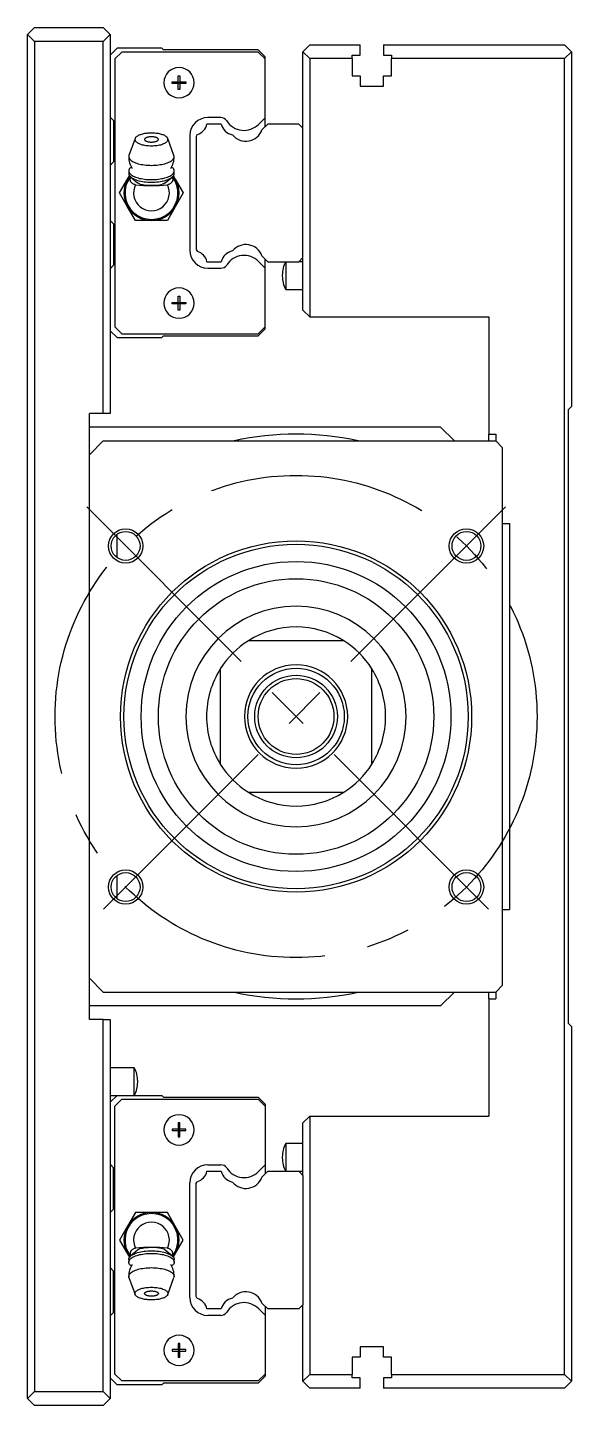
# Model space of a CAD drawing. Extents: x -13 to 794, y -395 to 120.
# Drawn here: x 715.4 to 794.4, y -100 to 100 of the extents above; entities that cross this region are included whole.
import ezdxf

# ---------------------------------------------------------------- set-up
doc = ezdxf.new("R2010")
doc.units = 0
doc.linetypes.add('CENTER', pattern=[50.8, 31.75, -6.35, 6.35, -6.35])
doc.layers.get('0').update_dxf_attribs({"linetype": 'CONTINUOUS'})
doc.layers.add('CENTER', color=1, linetype='CENTER')

msp = doc.modelspace()

# ---------------------------------------------------------------- linework, layer by layer
at = {"color": 7, "linetype": 'CONTINUOUS'}
for p, q in [((716.42, 100), (715.42, 99)), ((715.42, 99), (716.42, 98)), ((715.42, -99), (715.42, 99)), ((716.42, 100), (726.42, 100)), ((727.42, 99), (726.42, 100)), ((726.42, 98), (727.42, 99)), ((727.42, 99), (727.42, 44)), ((726.42, 98), (716.42, 98)), ((716.42, 98), (716.42, -98)), ((726.42, 44), (726.42, 98)), ((728.42, 97), (727.42, 96)), ((729.12, 96.45), (728.12, 95.45)), ((734.92, 97), (728.42, 97)), ((748.92, 96.45), (729.12, 96.45)), ((735.17, 96.75), (734.92, 97)), ((748.92, 96.75), (735.17, 96.75)), ((749.92, 95.75), (748.92, 96.75)), ((749.92, 95.45), (748.92, 96.45)), ((755.42, 96.5), (756.42, 97.5)), ((755.42, 85.4), (755.42, 96.5)), ((756.42, 95.5), (755.42, 96.5)), ((756.42, 97.5), (763.72, 97.5)), ((762.57, 96), (763.72, 96)), ((762.57, 95.5), (762.57, 96)), ((763.72, 96), (763.72, 97.5)), ((767.12, 97.5), (793.42, 97.5)), ((767.12, 97.5), (767.12, 96)), ((767.12, 96), (768.27, 96)), ((768.27, 96), (768.27, 95.5)), ((793.42, 97.5), (794.42, 96.5)), ((794.42, 96.5), (793.42, 95.5)), ((794.42, 96.5), (794.42, 45)), ((728.12, 95.45), (728.12, 56.55)), ((749.92, 95.45), (749.92, 95.75)), ((749.92, 86.92), (749.92, 95.45)), ((762.57, 95.5), (756.42, 95.5)), ((756.42, 95.5), (756.42, 58)), ((762.57, 95.5), (762.57, 93)), ((768.27, 93), (768.27, 95.5)), ((793.42, 95.5), (768.27, 95.5)), ((793.42, -95.5), (793.42, 95.5)), ((736.42, 91.9), (736.42, 92.1)), ((736.42, 92.1), (737.32, 92.1)), ((737.32, 92.1), (737.32, 93)), ((737.32, 93), (737.52, 93)), ((737.32, 92.1), (737.42, 92)), ((737.52, 92.1), (737.42, 92)), ((737.52, 93), (737.52, 92.1)), ((737.52, 92.1), (738.42, 92.1)), ((738.42, 92.1), (738.42, 91.9)), ((762.57, 93), (763.72, 93)), ((763.72, 93), (763.72, 91.5)), ((767.12, 93), (768.27, 93)), ((767.12, 91.5), (767.12, 93)), ((737.32, 91.9), (736.42, 91.9)), ((737.32, 91.9), (737.42, 92)), ((737.32, 91), (737.32, 91.9)), ((737.52, 91), (737.32, 91)), ((737.52, 91.9), (737.42, 92)), ((738.42, 91.9), (737.52, 91.9)), ((737.52, 91.9), (737.52, 91)), ((763.72, 91.5), (767.12, 91.5)), ((727.42, 87), (727.92, 86.5)), ((727.92, 86.5), (727.92, 80.5)), ((743.5, 86.93), (741.59, 86.93)), ((749.92, 86.92), (748.96, 85.95)), ((749.92, 85.6), (749.92, 86.92)), ((731.11, 84.02), (731.07, 83.95)), ((731.17, 84.08), (731.11, 84.02)), ((731.23, 84.14), (731.17, 84.08)), ((731.31, 84.2), (731.23, 84.14)), ((731.4, 84.25), (731.31, 84.2)), ((731.49, 84.31), (731.4, 84.25)), ((731.6, 84.36), (731.49, 84.31)), ((731.72, 84.41), (731.6, 84.36)), ((731.84, 84.45), (731.72, 84.41)), ((731.98, 84.49), (731.84, 84.45)), ((732.12, 84.53), (731.98, 84.49)), ((732.27, 84.57), (732.12, 84.53)), ((732.42, 84.6), (732.27, 84.57)), ((732.58, 84.62), (732.42, 84.6)), ((732.74, 84.64), (732.58, 84.62)), ((732.65, 84.01), (732.6, 83.98)), ((732.71, 84.03), (732.65, 84.01)), ((732.78, 84.05), (732.71, 84.03)), ((732.91, 84.66), (732.74, 84.64)), ((732.85, 84.07), (732.78, 84.05)), ((732.92, 84.09), (732.85, 84.07)), ((733.08, 84.67), (732.91, 84.66)), ((733, 84.11), (732.92, 84.09)), ((733.08, 84.12), (733, 84.11)), ((733.25, 84.68), (733.08, 84.67)), ((733.16, 84.13), (733.08, 84.12)), ((733.25, 84.14), (733.16, 84.13)), ((733.42, 84.68), (733.25, 84.68)), ((733.33, 84.14), (733.25, 84.14)), ((733.42, 84.14), (733.33, 84.14)), ((733.59, 84.68), (733.42, 84.68)), ((733.51, 84.14), (733.42, 84.14)), ((733.59, 84.14), (733.51, 84.14)), ((733.76, 84.67), (733.59, 84.68)), ((733.68, 84.13), (733.59, 84.14)), ((733.76, 84.12), (733.68, 84.13)), ((733.93, 84.66), (733.76, 84.67)), ((733.84, 84.11), (733.76, 84.12)), ((733.92, 84.09), (733.84, 84.11)), ((733.99, 84.07), (733.92, 84.09)), ((734.1, 84.64), (733.93, 84.66)), ((734.06, 84.05), (733.99, 84.07)), ((734.13, 84.03), (734.06, 84.05)), ((734.26, 84.62), (734.1, 84.64)), ((734.19, 84.01), (734.13, 84.03)), ((734.24, 83.98), (734.19, 84.01)), ((734.42, 84.6), (734.26, 84.62)), ((734.57, 84.57), (734.42, 84.6)), ((734.72, 84.53), (734.57, 84.57)), ((734.86, 84.49), (734.72, 84.53)), ((735, 84.45), (734.86, 84.49)), ((735.12, 84.41), (735, 84.45)), ((735.24, 84.36), (735.12, 84.41)), ((735.35, 84.31), (735.24, 84.36)), ((735.44, 84.25), (735.35, 84.31)), ((735.53, 84.2), (735.44, 84.25)), ((735.61, 84.14), (735.53, 84.2)), ((735.67, 84.08), (735.61, 84.14)), ((735.73, 84.02), (735.67, 84.08)), ((735.77, 83.95), (735.73, 84.02)), ((738.99, 84.33), (738.99, 67.67)), ((740.08, 84.48), (739.92, 84.2)), ((739.92, 84.2), (739.92, 67.8)), ((743.56, 86), (741.48, 86)), ((750.32, 86), (749.47, 85.15)), ((754.82, 86), (750.32, 86)), ((755.42, 85.4), (754.82, 86)), ((755.42, 66.6), (755.42, 85.4)), ((731.04, 83.89), (730.15, 81.44)), ((731.04, 83.89), (731.02, 83.81)), ((731.02, 83.81), (731.02, 83.73)), ((731.02, 83.73), (731.04, 83.65)), ((731.07, 83.95), (731.04, 83.89)), ((731.04, 83.65), (731.07, 83.58)), ((731.07, 83.58), (731.12, 83.5)), ((731.12, 83.5), (731.19, 83.42)), ((731.19, 83.42), (731.27, 83.35)), ((731.27, 83.35), (731.37, 83.28)), ((731.37, 83.28), (731.48, 83.22)), ((731.48, 83.22), (731.61, 83.16)), ((731.61, 83.16), (731.75, 83.1)), ((731.75, 83.1), (731.9, 83.05)), ((731.9, 83.05), (732.07, 83)), ((732.07, 83), (732.24, 82.96)), ((732.24, 82.96), (732.43, 82.92)), ((732.44, 83.83), (732.42, 83.79)), ((732.42, 83.79), (732.42, 83.76)), ((732.42, 83.76), (732.42, 83.73)), ((732.42, 83.73), (732.44, 83.69)), ((732.43, 82.92), (732.62, 82.9)), ((732.45, 83.86), (732.44, 83.83)), ((732.44, 83.69), (732.45, 83.66)), ((732.48, 83.89), (732.45, 83.86)), ((732.45, 83.66), (732.48, 83.63)), ((732.51, 83.92), (732.48, 83.89)), ((732.48, 83.63), (732.51, 83.6)), ((732.55, 83.95), (732.51, 83.92)), ((732.51, 83.6), (732.55, 83.57)), ((732.6, 83.98), (732.55, 83.95)), ((732.55, 83.57), (732.6, 83.54)), ((732.6, 83.54), (732.65, 83.51)), ((732.62, 82.9), (732.81, 82.87)), ((732.65, 83.51), (732.71, 83.49)), ((732.71, 83.49), (732.78, 83.47)), ((732.78, 83.47), (732.85, 83.45)), ((732.81, 82.87), (733.01, 82.86)), ((732.85, 83.45), (732.92, 83.43)), ((732.92, 83.43), (733, 83.41)), ((733, 83.41), (733.08, 83.4)), ((733.01, 82.86), (733.22, 82.85)), ((733.08, 83.4), (733.16, 83.39)), ((733.16, 83.39), (733.25, 83.38)), ((733.22, 82.85), (733.42, 82.84)), ((733.25, 83.38), (733.33, 83.38)), ((733.33, 83.38), (733.42, 83.38)), ((733.42, 83.38), (733.51, 83.38)), ((733.42, 82.84), (733.62, 82.85)), ((733.51, 83.38), (733.59, 83.38)), ((733.59, 83.38), (733.68, 83.39)), ((733.62, 82.85), (733.83, 82.86)), ((733.68, 83.39), (733.76, 83.4)), ((733.76, 83.4), (733.84, 83.41)), ((733.83, 82.86), (734.03, 82.87)), ((733.84, 83.41), (733.92, 83.43)), ((733.92, 83.43), (733.99, 83.45)), ((733.99, 83.45), (734.06, 83.47)), ((734.03, 82.87), (734.22, 82.9)), ((734.06, 83.47), (734.13, 83.49)), ((734.13, 83.49), (734.19, 83.51)), ((734.19, 83.51), (734.24, 83.54)), ((734.22, 82.9), (734.41, 82.92)), ((734.29, 83.95), (734.24, 83.98)), ((734.24, 83.54), (734.29, 83.57)), ((734.33, 83.92), (734.29, 83.95)), ((734.29, 83.57), (734.33, 83.6)), ((734.36, 83.89), (734.33, 83.92)), ((734.33, 83.6), (734.36, 83.63)), ((734.39, 83.86), (734.36, 83.89)), ((734.36, 83.63), (734.39, 83.66)), ((734.4, 83.83), (734.39, 83.86)), ((734.39, 83.66), (734.4, 83.69)), ((734.42, 83.79), (734.4, 83.83)), ((734.4, 83.69), (734.42, 83.73)), ((734.41, 82.92), (734.6, 82.96)), ((734.42, 83.76), (734.42, 83.79)), ((734.42, 83.73), (734.42, 83.76)), ((734.6, 82.96), (734.77, 83)), ((734.77, 83), (734.94, 83.05)), ((734.94, 83.05), (735.09, 83.1)), ((735.09, 83.1), (735.23, 83.16)), ((735.23, 83.16), (735.36, 83.22)), ((735.36, 83.22), (735.47, 83.28)), ((735.47, 83.28), (735.57, 83.35)), ((735.57, 83.35), (735.65, 83.42)), ((735.65, 83.42), (735.72, 83.5)), ((735.72, 83.5), (735.77, 83.58)), ((735.8, 83.89), (735.77, 83.95)), ((735.77, 83.58), (735.8, 83.65)), ((736.69, 81.44), (735.8, 83.89)), ((735.82, 83.81), (735.8, 83.89)), ((735.8, 83.65), (735.82, 83.73)), ((735.82, 83.73), (735.82, 83.81)), ((727.92, 80.5), (727.42, 80)), ((730.15, 81.44), (730.12, 81.27)), ((730.12, 81.27), (730.13, 81.17)), ((730.13, 81.17), (730.16, 81.07)), ((730.16, 81.07), (730.21, 80.97)), ((730.21, 80.97), (730.28, 80.88)), ((730.28, 80.88), (730.37, 80.78)), ((730.37, 80.78), (730.48, 80.69)), ((730.48, 80.69), (730.61, 80.61)), ((730.61, 80.61), (730.75, 80.52)), ((730.75, 80.52), (730.91, 80.45)), ((730.91, 80.45), (731.09, 80.37)), ((731.09, 80.37), (731.28, 80.31)), ((731.28, 80.31), (731.48, 80.24)), ((731.48, 80.24), (731.7, 80.19)), ((731.7, 80.19), (731.92, 80.14)), ((731.92, 80.14), (732.16, 80.1)), ((732.16, 80.1), (732.4, 80.07)), ((732.4, 80.07), (732.65, 80.04)), ((732.65, 80.04), (732.9, 80.02)), ((732.9, 80.02), (733.16, 80.01)), ((733.16, 80.01), (733.42, 80)), ((733.42, 80), (733.68, 80.01)), ((733.68, 80.01), (733.94, 80.02)), ((733.94, 80.02), (734.19, 80.04)), ((734.19, 80.04), (734.44, 80.07)), ((734.44, 80.07), (734.68, 80.1)), ((734.68, 80.1), (734.92, 80.14)), ((734.92, 80.14), (735.14, 80.19)), ((735.14, 80.19), (735.36, 80.24)), ((735.36, 80.24), (735.56, 80.31)), ((735.56, 80.31), (735.75, 80.37)), ((735.75, 80.37), (735.93, 80.45)), ((735.93, 80.45), (736.09, 80.52)), ((736.09, 80.52), (736.23, 80.61)), ((736.23, 80.61), (736.36, 80.69)), ((736.36, 80.69), (736.47, 80.78)), ((736.47, 80.78), (736.56, 80.88)), ((736.56, 80.88), (736.63, 80.97)), ((736.63, 80.97), (736.68, 81.07)), ((736.68, 81.07), (736.71, 81.17)), ((736.72, 81.27), (736.69, 81.44)), ((736.71, 81.17), (736.72, 81.27)), ((729.96, 78), (730.24, 78.49)), ((730.14, 79.33), (730.12, 79.26)), ((730.12, 79.26), (730.12, 79.19)), ((730.12, 79.19), (730.12, 78.82)), ((730.12, 79.19), (730.13, 79.09)), ((730.12, 78.82), (730.12, 78.75)), ((730.12, 78.75), (730.14, 78.69)), ((730.13, 79.09), (730.16, 78.99)), ((730.16, 79.39), (730.14, 79.33)), ((730.14, 78.69), (730.16, 78.62)), ((730.19, 79.46), (730.16, 79.39)), ((730.16, 78.99), (730.21, 78.9)), ((730.16, 78.62), (730.19, 78.55)), ((730.24, 79.52), (730.19, 79.46)), ((730.19, 78.55), (730.24, 78.49)), ((730.21, 78.9), (730.28, 78.8)), ((730.29, 79.59), (730.24, 79.52)), ((730.24, 78.49), (730.29, 78.42)), ((730.28, 78.8), (730.37, 78.71)), ((730.35, 79.65), (730.29, 79.59)), ((730.29, 78.42), (730.35, 78.36)), ((730.33, 77.98), (730.34, 78.05)), ((730.34, 78.05), (730.36, 78.12)), ((730.42, 79.71), (730.35, 79.65)), ((730.35, 78.36), (730.42, 78.3)), ((730.36, 78.12), (730.38, 78.2)), ((730.37, 78.71), (730.48, 78.62)), ((730.38, 78.2), (730.41, 78.27)), ((730.41, 78.27), (730.42, 78.29)), ((730.48, 79.77), (730.42, 79.71)), ((730.42, 78.3), (731.41, 77.46)), ((730.42, 78.3), (730.54, 78.21)), ((730.48, 78.62), (730.61, 78.53)), ((730.54, 78.21), (730.68, 78.12)), ((730.61, 78.53), (730.75, 78.45)), ((730.68, 78.12), (730.84, 78.03)), ((730.75, 78.45), (730.91, 78.37)), ((730.84, 78.03), (731.01, 77.96)), ((730.91, 78.37), (731.09, 78.3)), ((731.09, 78.3), (731.28, 78.23)), ((731.28, 78.23), (731.48, 78.17)), ((731.48, 78.17), (731.7, 78.11)), ((731.7, 78.11), (731.92, 78.07)), ((731.92, 78.07), (732.16, 78.02)), ((732.16, 78.02), (732.4, 77.99)), ((734.44, 77.99), (734.68, 78.02)), ((734.68, 78.02), (734.92, 78.07)), ((734.92, 78.07), (735.14, 78.11)), ((735.14, 78.11), (735.36, 78.17)), ((735.36, 78.17), (735.56, 78.23)), ((735.43, 77.46), (736.42, 78.3)), ((735.56, 78.23), (735.75, 78.3)), ((735.75, 78.3), (735.93, 78.37)), ((735.83, 77.96), (736, 78.03)), ((735.93, 78.37), (736.09, 78.45)), ((736, 78.03), (736.16, 78.12)), ((736.09, 78.45), (736.23, 78.53)), ((736.16, 78.12), (736.3, 78.21)), ((736.23, 78.53), (736.36, 78.62)), ((736.3, 78.21), (736.42, 78.3)), ((736.42, 79.71), (736.36, 79.77)), ((736.36, 78.62), (736.47, 78.71)), ((736.49, 79.65), (736.42, 79.71)), ((736.42, 78.3), (736.49, 78.36)), ((736.42, 78.29), (736.43, 78.27)), ((736.43, 78.27), (736.46, 78.2)), ((736.46, 78.2), (736.48, 78.12)), ((736.47, 78.71), (736.56, 78.8)), ((736.48, 78.12), (736.5, 78.05)), ((736.55, 79.59), (736.49, 79.65)), ((736.49, 78.36), (736.55, 78.42)), ((736.5, 78.05), (736.51, 77.98)), ((736.6, 79.52), (736.55, 79.59)), ((736.55, 78.42), (736.6, 78.49)), ((736.56, 78.8), (736.63, 78.9)), ((736.65, 79.46), (736.6, 79.52)), ((736.6, 78.49), (736.65, 78.55)), ((736.6, 78.49), (736.88, 78)), ((736.63, 78.9), (736.68, 78.99)), ((736.68, 79.39), (736.65, 79.46)), ((736.65, 78.55), (736.68, 78.62)), ((736.7, 79.33), (736.68, 79.39)), ((736.68, 78.99), (736.71, 79.09)), ((736.68, 78.62), (736.7, 78.69)), ((736.72, 79.26), (736.7, 79.33)), ((736.7, 78.69), (736.72, 78.75)), ((736.71, 79.09), (736.72, 79.19)), ((736.72, 79.19), (736.72, 79.26)), ((736.72, 78.82), (736.72, 79.19)), ((736.72, 78.75), (736.72, 78.82)), ((728.8, 76), (729.96, 78)), ((730.33, 77.91), (730.33, 77.98)), ((730.34, 77.84), (730.33, 77.91)), ((730.35, 77.78), (730.34, 77.84)), ((730.36, 77.72), (730.35, 77.78)), ((730.39, 77.66), (730.36, 77.72)), ((730.42, 77.61), (730.39, 77.66)), ((730.45, 77.55), (730.42, 77.61)), ((730.5, 77.5), (730.45, 77.55)), ((730.54, 77.46), (730.5, 77.5)), ((730.6, 77.41), (730.54, 77.46)), ((730.66, 77.36), (730.6, 77.41)), ((730.74, 77.32), (730.66, 77.36)), ((730.82, 77.28), (730.74, 77.32)), ((730.91, 77.24), (730.82, 77.28)), ((731.01, 77.21), (730.91, 77.24)), ((731.01, 77.96), (731.21, 77.88)), ((731.1, 77.18), (731.01, 77.21)), ((731.21, 77.88), (731.41, 77.82)), ((731.41, 77.82), (731.63, 77.76)), ((731.58, 77.35), (731.41, 77.46)), ((731.78, 77.27), (731.58, 77.35)), ((731.63, 77.76), (731.87, 77.71)), ((731.87, 77.71), (732.11, 77.66)), ((732.11, 77.66), (732.36, 77.63)), ((732.36, 77.63), (732.62, 77.6)), ((732.4, 77.99), (732.65, 77.96)), ((732.62, 77.6), (732.88, 77.58)), ((732.65, 77.96), (732.9, 77.94)), ((732.88, 77.58), (733.15, 77.56)), ((732.9, 77.94), (733.16, 77.93)), ((733.15, 77.56), (733.42, 77.56)), ((733.16, 77.93), (733.42, 77.93)), ((733.42, 77.93), (733.68, 77.93)), ((733.42, 77.56), (733.69, 77.56)), ((733.68, 77.93), (733.94, 77.94)), ((733.69, 77.56), (733.96, 77.58)), ((733.94, 77.94), (734.19, 77.96)), ((733.96, 77.58), (734.22, 77.6)), ((734.19, 77.96), (734.44, 77.99)), ((734.22, 77.6), (734.48, 77.63)), ((734.48, 77.63), (734.73, 77.66)), ((734.73, 77.66), (734.97, 77.71)), ((734.97, 77.71), (735.21, 77.76)), ((735.2, 77.32), (734.99, 77.25)), ((735.43, 77.46), (735.2, 77.32)), ((735.21, 77.76), (735.43, 77.82)), ((735.43, 77.82), (735.63, 77.88)), ((735.63, 77.88), (735.83, 77.96)), ((735.83, 77.21), (735.74, 77.18)), ((735.93, 77.24), (735.83, 77.21)), ((736.02, 77.28), (735.93, 77.24)), ((736.1, 77.32), (736.02, 77.28)), ((736.17, 77.36), (736.1, 77.32)), ((736.24, 77.41), (736.17, 77.36)), ((736.3, 77.46), (736.24, 77.41)), ((736.34, 77.5), (736.3, 77.46)), ((736.39, 77.55), (736.34, 77.5)), ((736.42, 77.61), (736.39, 77.55)), ((736.45, 77.66), (736.42, 77.61)), ((736.48, 77.72), (736.45, 77.66)), ((736.49, 77.78), (736.48, 77.72)), ((736.5, 77.84), (736.49, 77.78)), ((736.51, 77.91), (736.5, 77.84)), ((736.51, 77.98), (736.51, 77.91)), ((736.88, 78), (738.04, 76)), ((729.96, 74), (728.8, 76)), ((738.04, 76), (736.88, 74)), ((731.11, 72), (729.96, 74)), ((736.88, 74), (735.73, 72)), ((727.42, 72), (727.92, 71.5)), ((727.92, 71.5), (727.92, 65.5)), ((733.42, 72), (731.11, 72)), ((735.73, 72), (733.42, 72)), ((739.92, 67.8), (740.08, 67.52)), ((748.96, 66.05), (749.92, 65.08)), ((749.47, 66.85), (749.92, 66.4)), ((749.92, 66.4), (750.32, 66)), ((749.92, 65.08), (749.92, 66.4)), ((754.82, 66), (755.42, 66.6)), ((755.42, 59), (755.42, 66.6)), ((727.92, 65.5), (727.42, 65)), ((741.48, 66), (743.56, 66)), ((741.59, 65.07), (743.5, 65.07)), ((749.92, 56.55), (749.92, 65.08)), ((750.32, 66), (754.82, 66)), ((752.42, 64.06), (752.42, 63.94)), ((752.92, 66), (752.92, 62)), ((755.42, 66), (754.82, 66)), ((752.92, 62), (755.42, 62)), ((736.42, 60.1), (737.32, 60.1)), ((736.42, 59.9), (736.42, 60.1)), ((737.32, 60.1), (737.32, 61)), ((737.32, 61), (737.52, 61)), ((737.32, 60.1), (737.42, 60)), ((737.52, 60.1), (737.42, 60)), ((737.52, 61), (737.52, 60.1)), ((737.52, 60.1), (738.42, 60.1)), ((738.42, 60.1), (738.42, 59.9)), ((737.32, 59.9), (736.42, 59.9)), ((737.32, 59.9), (737.42, 60)), ((737.32, 59), (737.32, 59.9)), ((737.52, 59), (737.32, 59)), ((737.52, 59.9), (737.42, 60)), ((738.42, 59.9), (737.52, 59.9)), ((737.52, 59.9), (737.52, 59)), ((755.42, 59), (756.42, 58)), ((728.12, 56.55), (729.12, 55.55)), ((748.92, 55.55), (749.92, 56.55)), ((748.92, 55.25), (749.92, 56.25)), ((749.92, 56.25), (749.92, 56.55)), ((756.42, 58), (782.42, 58)), ((782.42, 58), (782.42, 41)), ((727.42, 56), (728.42, 55)), ((728.42, 55), (734.92, 55)), ((729.12, 55.55), (748.92, 55.55)), ((734.92, 55), (735.17, 55.25)), ((735.17, 55.25), (748.92, 55.25)), ((793.92, 44.5), (794.42, 45)), ((793.92, 44.5), (793.92, -44.5)), ((726.42, 44), (724.42, 44)), ((724.42, 38), (724.42, 44)), ((727.42, 44), (726.42, 44)), ((775.42, 42), (724.42, 42)), ((777.42, 40), (775.42, 42)), ((782.42, 40), (782.42, 41)), ((782.42, 41), (783.42, 41)), ((783.42, 41), (783.42, 40)), ((726.42, 40), (724.42, 38)), ((726.42, 40), (783.42, 40)), ((784.42, 39), (783.42, 40)), ((784.42, -39), (784.42, 39)), ((724.42, -38), (724.42, 38)), ((728.42, 23.06), (728.42, 26.44)), ((784.42, 28), (785.42, 28)), ((785.42, 28), (785.42, -28)), ((761.35, 11), (747.49, 11)), ((743.42, 6.93), (743.42, -6.93)), ((765.42, -6.93), (765.42, 6.93)), ((747.49, -11), (761.35, -11)), ((728.42, -26.44), (728.42, -23.06)), ((784.42, -28), (785.42, -28)), ((724.42, -44), (724.42, -38)), ((724.42, -38), (726.42, -40)), ((783.42, -40), (784.42, -39)), ((726.42, -40), (783.42, -40)), ((775.42, -42), (777.42, -40)), ((782.42, -41), (782.42, -40)), ((782.42, -41), (783.42, -41)), ((782.42, -41), (782.42, -58)), ((783.42, -40), (783.42, -41)), ((775.42, -42), (724.42, -42)), ((726.42, -44), (724.42, -44)), ((726.42, -44), (727.42, -44)), ((726.42, -98), (726.42, -44)), ((727.42, -44), (727.42, -99)), ((794.42, -45), (793.92, -44.5)), ((794.42, -45), (794.42, -96.5)), ((730.92, -51), (727.42, -51)), ((730.92, -53), (730.92, -51)), ((730.92, -55), (730.92, -53)), ((731.42, -53.06), (731.42, -52.94)), ((727.42, -55), (728.42, -55)), ((727.42, -56), (728.42, -55)), ((728.12, -56.55), (729.12, -55.55)), ((728.42, -55), (734.92, -55)), ((729.12, -55.55), (748.92, -55.55)), ((734.92, -55), (735.17, -55.25)), ((735.17, -55.25), (748.92, -55.25)), ((748.92, -55.25), (749.92, -56.25)), ((748.92, -55.55), (749.92, -56.55)), ((728.12, -95.45), (728.12, -56.55)), ((749.92, -56.25), (749.92, -56.55)), ((749.92, -56.55), (749.92, -65.08)), ((756.42, -58), (755.42, -59)), ((756.42, -58), (782.42, -58)), ((756.42, -58), (756.42, -95.5)), ((737.32, -59.9), (736.42, -59.9)), ((736.42, -59.9), (736.42, -60.1)), ((737.32, -59), (737.32, -59.9)), ((737.52, -59), (737.32, -59)), ((737.32, -59.9), (737.42, -60)), ((737.52, -59.9), (737.42, -60)), ((737.52, -59.9), (737.52, -59)), ((738.42, -59.9), (737.52, -59.9)), ((738.42, -60.1), (738.42, -59.9)), ((755.42, -66.6), (755.42, -59)), ((736.42, -60.1), (737.32, -60.1)), ((737.32, -60.1), (737.42, -60)), ((737.32, -60.1), (737.32, -61)), ((737.32, -61), (737.52, -61)), ((737.52, -60.1), (737.42, -60)), ((737.52, -61), (737.52, -60.1)), ((737.52, -60.1), (738.42, -60.1)), ((752.42, -63.94), (752.42, -64.06)), ((755.42, -62), (752.92, -62)), ((752.92, -62), (752.92, -66)), ((727.92, -65.5), (727.42, -65)), ((727.92, -71.5), (727.92, -65.5)), ((741.48, -66), (743.56, -66)), ((741.59, -65.07), (743.5, -65.07)), ((748.96, -66.05), (749.92, -65.08)), ((749.92, -65.08), (749.92, -66.4)), ((749.92, -66.4), (750.32, -66)), ((750.32, -66), (754.82, -66)), ((754.82, -66), (755.42, -66)), ((754.82, -66), (755.42, -66.6)), ((738.99, -84.33), (738.99, -67.67)), ((739.92, -67.8), (740.08, -67.52)), ((739.92, -84.2), (739.92, -67.8)), ((749.47, -66.85), (749.92, -66.4)), ((755.42, -66.6), (755.42, -85.4)), ((727.42, -72), (727.92, -71.5)), ((731.11, -72), (729.96, -74)), ((733.42, -72), (731.11, -72)), ((735.73, -72), (733.42, -72)), ((736.88, -74), (735.73, -72)), ((729.96, -74), (728.8, -76)), ((738.04, -76), (736.88, -74)), ((728.8, -76), (729.96, -78)), ((736.88, -78), (738.04, -76)), ((730.34, -77.85), (730.33, -77.91)), ((730.33, -77.91), (730.33, -77.98)), ((730.33, -77.98), (730.34, -78.05)), ((730.35, -77.78), (730.34, -77.85)), ((730.36, -77.72), (730.35, -77.78)), ((730.39, -77.66), (730.36, -77.72)), ((730.42, -77.61), (730.39, -77.66)), ((731.41, -77.46), (730.42, -78.3)), ((730.45, -77.55), (730.42, -77.61)), ((730.49, -77.5), (730.45, -77.55)), ((730.54, -77.46), (730.49, -77.5)), ((730.6, -77.41), (730.54, -77.46)), ((730.66, -77.36), (730.6, -77.41)), ((730.74, -77.32), (730.66, -77.36)), ((730.82, -77.28), (730.74, -77.32)), ((730.91, -77.24), (730.82, -77.28)), ((730.84, -78.03), (731.01, -77.96)), ((731, -77.21), (730.91, -77.24)), ((731.1, -77.18), (731, -77.21)), ((731.01, -77.96), (731.21, -77.88)), ((731.21, -77.88), (731.41, -77.82)), ((731.53, -77.38), (731.41, -77.46)), ((731.41, -77.82), (731.63, -77.76)), ((731.72, -77.29), (731.53, -77.38)), ((731.63, -77.76), (731.87, -77.71)), ((731.87, -77.71), (732.11, -77.66)), ((732.11, -77.66), (732.36, -77.63)), ((732.16, -78.02), (732.4, -77.99)), ((732.36, -77.63), (732.62, -77.6)), ((732.4, -77.99), (732.65, -77.96)), ((732.62, -77.6), (732.88, -77.58)), ((732.65, -77.96), (732.9, -77.94)), ((732.88, -77.58), (733.15, -77.56)), ((732.9, -77.94), (733.16, -77.93)), ((733.15, -77.56), (733.42, -77.56)), ((733.16, -77.93), (733.42, -77.93)), ((733.42, -77.56), (733.69, -77.56)), ((733.42, -77.93), (733.68, -77.93)), ((733.68, -77.93), (733.94, -77.94)), ((733.69, -77.56), (733.96, -77.58)), ((733.94, -77.94), (734.19, -77.96)), ((733.96, -77.58), (734.22, -77.6)), ((734.19, -77.96), (734.44, -77.99)), ((734.22, -77.6), (734.48, -77.63)), ((734.44, -77.99), (734.68, -78.02)), ((734.48, -77.63), (734.73, -77.66)), ((734.73, -77.66), (734.97, -77.71)), ((734.97, -77.71), (735.21, -77.76)), ((735.25, -77.34), (735.02, -77.26)), ((735.21, -77.76), (735.43, -77.82)), ((735.43, -77.46), (735.25, -77.34)), ((736.42, -78.3), (735.43, -77.46)), ((735.43, -77.82), (735.63, -77.88)), ((735.63, -77.88), (735.83, -77.96)), ((735.84, -77.21), (735.74, -77.18)), ((735.83, -77.96), (736, -78.03)), ((735.93, -77.24), (735.84, -77.21)), ((736.02, -77.28), (735.93, -77.24)), ((736.1, -77.32), (736.02, -77.28)), ((736.18, -77.36), (736.1, -77.32)), ((736.24, -77.41), (736.18, -77.36)), ((736.3, -77.46), (736.24, -77.41)), ((736.34, -77.5), (736.3, -77.46)), ((736.39, -77.55), (736.34, -77.5)), ((736.42, -77.61), (736.39, -77.55)), ((736.45, -77.66), (736.42, -77.61)), ((736.48, -77.72), (736.45, -77.66)), ((736.49, -77.78), (736.48, -77.72)), ((736.5, -77.84), (736.49, -77.78)), ((736.51, -77.91), (736.5, -77.84)), ((736.5, -78.05), (736.51, -77.98)), ((736.51, -77.98), (736.51, -77.91)), ((727.92, -80.5), (727.42, -80)), ((729.96, -78), (730.24, -78.49)), ((730.12, -78.75), (730.14, -78.69)), ((730.12, -78.82), (730.12, -78.75)), ((730.12, -78.82), (730.12, -79.19)), ((730.12, -79.19), (730.13, -79.09)), ((730.12, -79.26), (730.12, -79.19)), ((730.14, -79.33), (730.12, -79.26)), ((730.13, -79.09), (730.16, -78.99)), ((730.14, -78.69), (730.16, -78.62)), ((730.16, -79.39), (730.14, -79.33)), ((730.16, -78.62), (730.19, -78.55)), ((730.16, -78.99), (730.21, -78.9)), ((730.19, -79.46), (730.16, -79.39)), ((730.19, -78.55), (730.24, -78.49)), ((730.24, -79.52), (730.19, -79.46)), ((730.21, -78.9), (730.28, -78.8)), ((730.24, -78.49), (730.29, -78.42)), ((730.29, -79.59), (730.24, -79.52)), ((730.28, -78.8), (730.37, -78.71)), ((730.29, -78.42), (730.35, -78.36)), ((730.35, -79.65), (730.29, -79.59)), ((730.34, -78.05), (730.36, -78.12)), ((730.35, -78.36), (730.42, -78.3)), ((730.42, -79.71), (730.35, -79.65)), ((730.36, -78.12), (730.38, -78.2)), ((730.37, -78.71), (730.48, -78.62)), ((730.38, -78.2), (730.41, -78.27)), ((730.41, -78.27), (730.42, -78.29)), ((730.42, -78.3), (730.54, -78.21)), ((730.42, -79.71), (730.48, -79.77)), ((730.48, -78.62), (730.61, -78.53)), ((730.54, -78.21), (730.68, -78.12)), ((730.61, -78.53), (730.75, -78.45)), ((730.68, -78.12), (730.84, -78.03)), ((730.75, -78.45), (730.91, -78.37)), ((730.91, -78.37), (731.09, -78.3)), ((731.09, -78.3), (731.28, -78.23)), ((731.28, -78.23), (731.48, -78.17)), ((731.48, -78.17), (731.7, -78.11)), ((731.7, -78.11), (731.92, -78.07)), ((731.92, -78.07), (732.16, -78.02)), ((734.68, -78.02), (734.92, -78.07)), ((734.92, -78.07), (735.14, -78.11)), ((735.14, -78.11), (735.36, -78.17)), ((735.36, -78.17), (735.56, -78.23)), ((735.56, -78.23), (735.75, -78.3)), ((735.75, -78.3), (735.93, -78.37)), ((735.93, -78.37), (736.09, -78.45)), ((736, -78.03), (736.16, -78.12)), ((736.09, -78.45), (736.23, -78.53)), ((736.16, -78.12), (736.3, -78.21)), ((736.23, -78.53), (736.36, -78.62)), ((736.3, -78.21), (736.42, -78.3)), ((736.36, -78.62), (736.47, -78.71)), ((736.36, -79.77), (736.42, -79.71)), ((736.42, -78.29), (736.43, -78.27)), ((736.42, -78.3), (736.49, -78.36)), ((736.49, -79.65), (736.42, -79.71)), ((736.43, -78.27), (736.46, -78.2)), ((736.46, -78.2), (736.48, -78.12)), ((736.47, -78.71), (736.56, -78.8)), ((736.48, -78.12), (736.5, -78.05)), ((736.49, -78.36), (736.55, -78.42)), ((736.55, -79.59), (736.49, -79.65)), ((736.55, -78.42), (736.6, -78.49)), ((736.6, -79.52), (736.55, -79.59)), ((736.56, -78.8), (736.63, -78.9)), ((736.6, -78.49), (736.88, -78)), ((736.6, -78.49), (736.65, -78.55)), ((736.65, -79.46), (736.6, -79.52)), ((736.63, -78.9), (736.68, -78.99)), ((736.65, -78.55), (736.68, -78.62)), ((736.68, -79.39), (736.65, -79.46)), ((736.68, -78.62), (736.7, -78.69)), ((736.68, -78.99), (736.71, -79.09)), ((736.7, -79.33), (736.68, -79.39)), ((736.7, -78.69), (736.72, -78.75)), ((736.72, -79.26), (736.7, -79.33)), ((736.71, -79.09), (736.72, -79.19)), ((736.72, -78.75), (736.72, -78.82)), ((736.72, -79.19), (736.72, -78.82)), ((736.72, -79.19), (736.72, -79.26)), ((727.92, -86.5), (727.92, -80.5)), ((730.12, -81.27), (730.13, -81.17)), ((730.15, -81.44), (730.12, -81.27)), ((730.13, -81.17), (730.16, -81.07)), ((730.15, -81.44), (731.04, -83.89)), ((730.16, -81.07), (730.21, -80.97)), ((730.21, -80.97), (730.28, -80.88)), ((730.28, -80.88), (730.37, -80.78)), ((730.37, -80.78), (730.48, -80.69)), ((730.48, -80.69), (730.61, -80.61)), ((730.61, -80.61), (730.75, -80.52)), ((730.75, -80.52), (730.91, -80.45)), ((730.91, -80.45), (731.09, -80.37)), ((731.09, -80.37), (731.28, -80.31)), ((731.28, -80.31), (731.48, -80.24)), ((731.48, -80.24), (731.7, -80.19)), ((731.7, -80.19), (731.92, -80.14)), ((731.92, -80.14), (732.16, -80.1)), ((732.16, -80.1), (732.4, -80.07)), ((732.4, -80.07), (732.65, -80.04)), ((732.65, -80.04), (732.9, -80.02)), ((732.9, -80.02), (733.16, -80.01)), ((733.16, -80.01), (733.42, -80)), ((733.42, -80), (733.68, -80.01)), ((733.68, -80.01), (733.94, -80.02)), ((733.94, -80.02), (734.19, -80.04)), ((734.19, -80.04), (734.44, -80.07)), ((734.44, -80.07), (734.68, -80.1)), ((734.68, -80.1), (734.92, -80.14)), ((734.92, -80.14), (735.14, -80.19)), ((735.14, -80.19), (735.36, -80.24)), ((735.36, -80.24), (735.56, -80.31)), ((735.56, -80.31), (735.75, -80.37)), ((735.75, -80.37), (735.93, -80.45)), ((735.8, -83.89), (736.69, -81.44)), ((735.93, -80.45), (736.09, -80.52)), ((736.09, -80.52), (736.23, -80.61)), ((736.23, -80.61), (736.36, -80.69)), ((736.36, -80.69), (736.47, -80.78)), ((736.47, -80.78), (736.56, -80.88)), ((736.56, -80.88), (736.63, -80.97)), ((736.63, -80.97), (736.68, -81.07)), ((736.68, -81.07), (736.71, -81.17)), ((736.72, -81.3), (736.69, -81.44)), ((736.71, -81.17), (736.72, -81.27)), ((736.72, -81.27), (736.72, -81.3)), ((731.02, -83.73), (731.04, -83.65)), ((731.02, -83.81), (731.02, -83.73)), ((731.04, -83.89), (731.02, -83.81)), ((731.04, -83.65), (731.07, -83.58)), ((731.07, -83.95), (731.04, -83.89)), ((731.07, -83.58), (731.12, -83.5)), ((731.11, -84.02), (731.07, -83.95)), ((731.12, -83.5), (731.19, -83.42)), ((731.19, -83.42), (731.27, -83.35)), ((731.27, -83.35), (731.37, -83.28)), ((731.37, -83.28), (731.48, -83.22)), ((731.48, -83.22), (731.61, -83.16)), ((731.61, -83.16), (731.75, -83.1)), ((731.75, -83.1), (731.9, -83.05)), ((731.9, -83.05), (732.07, -83)), ((732.07, -83), (732.24, -82.96)), ((732.24, -82.96), (732.43, -82.92)), ((732.42, -83.73), (732.44, -83.69)), ((732.42, -83.76), (732.42, -83.73)), ((732.42, -83.79), (732.42, -83.76)), ((732.44, -83.83), (732.42, -83.79)), ((732.43, -82.92), (732.62, -82.9)), ((732.44, -83.69), (732.45, -83.66)), ((732.45, -83.86), (732.44, -83.83)), ((732.45, -83.66), (732.48, -83.63)), ((732.48, -83.89), (732.45, -83.86)), ((732.48, -83.63), (732.51, -83.6)), ((732.51, -83.92), (732.48, -83.89)), ((732.51, -83.6), (732.55, -83.57)), ((732.55, -83.95), (732.51, -83.92)), ((732.55, -83.57), (732.6, -83.54)), ((732.6, -83.98), (732.55, -83.95)), ((732.6, -83.54), (732.65, -83.51)), ((732.65, -84.01), (732.6, -83.98)), ((732.62, -82.9), (732.81, -82.87)), ((732.65, -83.51), (732.71, -83.49)), ((732.71, -83.49), (732.78, -83.47)), ((732.78, -83.47), (732.85, -83.45)), ((732.81, -82.87), (733.01, -82.86)), ((732.85, -83.45), (732.92, -83.43)), ((732.92, -83.43), (733, -83.41)), ((733, -83.41), (733.08, -83.4)), ((733.01, -82.86), (733.22, -82.85)), ((733.08, -83.4), (733.16, -83.39)), ((733.16, -83.39), (733.25, -83.38)), ((733.22, -82.85), (733.42, -82.84)), ((733.25, -83.38), (733.33, -83.38)), ((733.33, -83.38), (733.42, -83.38)), ((733.42, -82.84), (733.62, -82.85)), ((733.42, -83.38), (733.51, -83.38)), ((733.51, -83.38), (733.59, -83.38)), ((733.59, -83.38), (733.68, -83.39)), ((733.62, -82.85), (733.83, -82.86)), ((733.68, -83.39), (733.76, -83.4)), ((733.76, -83.4), (733.84, -83.41)), ((733.83, -82.86), (734.03, -82.87)), ((733.84, -83.41), (733.92, -83.43)), ((733.92, -83.43), (733.99, -83.45)), ((733.99, -83.45), (734.06, -83.47)), ((734.03, -82.87), (734.22, -82.9)), ((734.06, -83.47), (734.13, -83.49)), ((734.13, -83.49), (734.19, -83.51)), ((734.19, -83.51), (734.24, -83.54)), ((734.24, -83.98), (734.19, -84.01)), ((734.22, -82.9), (734.41, -82.92)), ((734.24, -83.54), (734.29, -83.57)), ((734.29, -83.95), (734.24, -83.98)), ((734.29, -83.57), (734.33, -83.6)), ((734.33, -83.92), (734.29, -83.95)), ((734.33, -83.6), (734.36, -83.63)), ((734.36, -83.89), (734.33, -83.92)), ((734.36, -83.63), (734.39, -83.66)), ((734.39, -83.86), (734.36, -83.89)), ((734.39, -83.66), (734.4, -83.69)), ((734.4, -83.83), (734.39, -83.86)), ((734.4, -83.69), (734.42, -83.73)), ((734.42, -83.79), (734.4, -83.83)), ((734.41, -82.92), (734.6, -82.96)), ((734.42, -83.73), (734.42, -83.76)), ((734.42, -83.76), (734.42, -83.79)), ((734.6, -82.96), (734.77, -83)), ((734.77, -83), (734.94, -83.05)), ((734.94, -83.05), (735.09, -83.1)), ((735.09, -83.1), (735.23, -83.16)), ((735.23, -83.16), (735.36, -83.22)), ((735.36, -83.22), (735.47, -83.28)), ((735.47, -83.28), (735.57, -83.35)), ((735.57, -83.35), (735.65, -83.42)), ((735.65, -83.42), (735.72, -83.5)), ((735.72, -83.5), (735.77, -83.58)), ((735.77, -83.95), (735.73, -84.02)), ((735.77, -83.58), (735.8, -83.65)), ((735.8, -83.89), (735.77, -83.95)), ((735.8, -83.65), (735.82, -83.73)), ((735.82, -83.81), (735.8, -83.89)), ((735.82, -83.73), (735.82, -83.81)), ((731.17, -84.08), (731.11, -84.02)), ((731.23, -84.14), (731.17, -84.08)), ((731.31, -84.2), (731.23, -84.14)), ((731.4, -84.25), (731.31, -84.2)), ((731.49, -84.31), (731.4, -84.25)), ((731.6, -84.36), (731.49, -84.31)), ((731.72, -84.41), (731.6, -84.36)), ((731.84, -84.45), (731.72, -84.41)), ((731.98, -84.49), (731.84, -84.45)), ((732.12, -84.53), (731.98, -84.49)), ((732.27, -84.57), (732.12, -84.53)), ((732.42, -84.6), (732.27, -84.57)), ((732.58, -84.62), (732.42, -84.6)), ((732.74, -84.64), (732.58, -84.62)), ((732.71, -84.03), (732.65, -84.01)), ((732.78, -84.05), (732.71, -84.03)), ((732.91, -84.66), (732.74, -84.64)), ((732.85, -84.07), (732.78, -84.05)), ((732.92, -84.09), (732.85, -84.07)), ((733.08, -84.67), (732.91, -84.66)), ((733, -84.11), (732.92, -84.09)), ((733.08, -84.12), (733, -84.11)), ((733.16, -84.13), (733.08, -84.12)), ((733.25, -84.68), (733.08, -84.67)), ((733.25, -84.14), (733.16, -84.13)), ((733.33, -84.14), (733.25, -84.14)), ((733.42, -84.68), (733.25, -84.68)), ((733.42, -84.14), (733.33, -84.14)), ((733.51, -84.14), (733.42, -84.14)), ((733.59, -84.68), (733.42, -84.68)), ((733.59, -84.14), (733.51, -84.14)), ((733.68, -84.13), (733.59, -84.14)), ((733.76, -84.67), (733.59, -84.68)), ((733.76, -84.12), (733.68, -84.13)), ((733.84, -84.11), (733.76, -84.12)), ((733.93, -84.66), (733.76, -84.67)), ((733.92, -84.09), (733.84, -84.11)), ((733.99, -84.07), (733.92, -84.09)), ((734.1, -84.64), (733.93, -84.66)), ((734.06, -84.05), (733.99, -84.07)), ((734.13, -84.03), (734.06, -84.05)), ((734.26, -84.62), (734.1, -84.64)), ((734.19, -84.01), (734.13, -84.03)), ((734.42, -84.6), (734.26, -84.62)), ((734.57, -84.57), (734.42, -84.6)), ((734.72, -84.53), (734.57, -84.57)), ((734.86, -84.49), (734.72, -84.53)), ((735, -84.45), (734.86, -84.49)), ((735.12, -84.41), (735, -84.45)), ((735.24, -84.36), (735.12, -84.41)), ((735.35, -84.31), (735.24, -84.36)), ((735.44, -84.25), (735.35, -84.31)), ((735.53, -84.2), (735.44, -84.25)), ((735.61, -84.14), (735.53, -84.2)), ((735.67, -84.08), (735.61, -84.14)), ((735.73, -84.02), (735.67, -84.08)), ((740.08, -84.48), (739.92, -84.2)), ((749.92, -86.92), (748.96, -85.95)), ((750.32, -86), (749.47, -85.15)), ((749.92, -85.6), (749.92, -86.92)), ((755.42, -85.4), (754.82, -86)), ((755.42, -96.5), (755.42, -85.4)), ((727.42, -87), (727.92, -86.5)), ((743.56, -86), (741.48, -86)), ((743.5, -86.93), (741.59, -86.93)), ((749.92, -86.92), (749.92, -95.45)), ((754.82, -86), (750.32, -86)), ((737.32, -91.9), (736.42, -91.9)), ((736.42, -91.9), (736.42, -92.1)), ((737.32, -91), (737.32, -91.9)), ((737.52, -91), (737.32, -91)), ((737.32, -91.9), (737.42, -92)), ((737.52, -91.9), (737.42, -92)), ((737.52, -91.9), (737.52, -91)), ((738.42, -91.9), (737.52, -91.9)), ((738.42, -92.1), (738.42, -91.9)), ((763.72, -91.5), (763.72, -93)), ((767.12, -91.5), (763.72, -91.5)), ((767.12, -93), (767.12, -91.5)), ((736.42, -92.1), (737.32, -92.1)), ((737.32, -92.1), (737.42, -92)), ((737.32, -92.1), (737.32, -93)), ((737.32, -93), (737.52, -93)), ((737.52, -92.1), (737.42, -92)), ((737.52, -93), (737.52, -92.1)), ((737.52, -92.1), (738.42, -92.1)), ((762.57, -93), (762.57, -95.5)), ((763.72, -93), (762.57, -93)), ((768.27, -93), (767.12, -93)), ((768.27, -95.5), (768.27, -93)), ((728.42, -97), (727.42, -96)), ((729.12, -96.45), (728.12, -95.45)), ((749.92, -95.45), (748.92, -96.45)), ((749.92, -95.75), (748.92, -96.75)), ((749.92, -95.45), (749.92, -95.75)), ((755.42, -96.5), (756.42, -95.5)), ((756.42, -95.5), (762.57, -95.5)), ((762.57, -96), (762.57, -95.5)), ((768.27, -95.5), (768.27, -96)), ((768.27, -95.5), (793.42, -95.5)), ((793.42, -95.5), (794.42, -96.5)), ((734.92, -97), (728.42, -97)), ((748.92, -96.45), (729.12, -96.45)), ((735.17, -96.75), (734.92, -97)), ((748.92, -96.75), (735.17, -96.75)), ((756.42, -97.5), (755.42, -96.5)), ((763.72, -97.5), (756.42, -97.5)), ((763.72, -96), (762.57, -96)), ((763.72, -97.5), (763.72, -96)), ((768.27, -96), (767.12, -96)), ((767.12, -96), (767.12, -97.5)), ((793.42, -97.5), (767.12, -97.5)), ((794.42, -96.5), (793.42, -97.5)), ((716.42, -98), (715.42, -99)), ((715.42, -99), (716.42, -100)), ((716.42, -98), (726.42, -98)), ((727.42, -99), (726.42, -98)), ((726.42, -100), (727.42, -99)), ((726.42, -100), (716.42, -100))]:
    msp.add_line(p, q, dxfattribs=at)
at = {"color": 3, "linetype": 'CONTINUOUS'}
for centre in [(729.67, 24.75), (779.17, 24.75), (729.67, -24.75), (779.17, -24.75)]:
    msp.add_circle(centre, 2.5, dxfattribs=at)
at = {"color": 7, "linetype": 'CONTINUOUS'}
for centre, radius in [((729.67, 24.75), 2.1), ((779.17, 24.75), 2.1), ((754.42, 0), 25.5), ((754.42, 0), 25), ((754.42, 0), 22.5), ((754.42, 0), 20), ((754.42, 0), 7), ((754.42, 0), 6), ((754.42, 0), 5.5), ((729.67, -24.75), 2.1), ((779.17, -24.75), 2.1)]:
    msp.add_circle(centre, radius, dxfattribs=at)
for centre, radius, start, end in [((737.42, 92), 2.2, 0, 180), ((737.42, 92), 2.2, 180, 0), ((741.59, 84.33), 2.6, 90, 180), ((743.5, 85.93), 1, 32.3319, 90), ((743.49, 85.9), 1.03, 33.3353, 88.9965), ((746.86, 88.05), 2.97, 212.3321, 315), ((739.44, 86.48), 2.1, 287.8944, 346.7394), ((745.6, 86.48), 2.1, 193.2606, 258.3703), ((747.12, 86), 2.5, 219.0557, 340.1637), ((733.42, 81.27), 3.3, 180.0002, 212.051), ((733.42, 81.27), 3.3, 327.9527, 359.9999), ((733.42, 76), 3.85, 142.5071, 37.4929), ((733.42, 76), 4, 142.1418, 150), ((733.42, 76), 4, 30, 37.8582), ((733.42, 76), 4, 150, 210), ((733.42, 76), 2.6, 152.9958, 27.0042), ((733.42, 101.67), 24.6, 264.5957, 275.4043), ((733.44, 85.02), 7.92, 257.8831, 281.2825), ((733.42, 76), 4, 330, 30), ((733.42, 76), 4, 210, 270), ((733.42, 76), 4, 270, 330), ((747.12, 66), 2.5, 19.8363, 140.9443), ((741.59, 67.67), 2.6, 180, 270), ((739.44, 65.52), 2.1, 13.2606, 72.1056), ((745.6, 65.52), 2.1, 101.6297, 166.7394), ((746.86, 63.95), 2.97, 44.9791, 147.6681), ((756.42, 64.06), 4, 151.0305, 180), ((743.5, 66.07), 1, 270, 327.6675), ((737.42, 60), 2.2, 0, 180), ((756.42, 63.94), 4, 180, 208.9695), ((737.42, 60), 2.2, 180, 0), ((754.42, 0), 41, 77.3196, 102.6804), ((754.42, 0), 16, 0, 180), ((754.42, 0), 16, 0, 180), ((754.42, 0), 13, 57.7958, 122.2042), ((754.42, 0), 13, 57.7958, 122.2042), ((754.42, 0), 13, 122.2042, 147.7958), ((754.42, 0), 13, 32.2042, 57.7958), ((754.42, 0), 13, 147.7958, 180), ((754.42, 0), 13, 147.7958, 180), ((754.42, 0), 7.5, 0, 180), ((754.42, 0), 13, 0, 32.2042), ((754.42, 0), 13, 0, 32.2042), ((754.42, 0), 16, 180, 0), ((754.42, 0), 16, 180, 0), ((754.42, 0), 13, 180, 212.2042), ((754.42, 0), 13, 180, 212.2042), ((754.42, 0), 7.5, 180, 0), ((754.42, 0), 13, 327.7958, 0), ((754.42, 0), 13, 327.7958, 0), ((754.42, 0), 13, 212.2042, 237.7958), ((754.42, 0), 13, 302.2042, 327.7958), ((754.42, 0), 13, 237.7958, 302.2042), ((754.42, 0), 13, 237.7958, 302.2042), ((754.42, 0), 41, 257.3196, 282.6804), ((727.42, -52.94), 4, 0, 28.9695), ((727.42, -53.06), 4, 331.0305, 0), ((737.42, -60), 2.2, 0, 180), ((737.42, -60), 2.2, 180, 0), ((756.42, -63.94), 4, 151.0305, 180), ((741.59, -67.67), 2.6, 90, 180), ((739.44, -65.52), 2.1, 287.8944, 346.7394), ((743.5, -66.07), 1, 32.3325, 90), ((746.86, -63.95), 2.97, 212.3319, 315.0209), ((756.42, -64.06), 4, 180, 208.9695), ((745.6, -65.52), 2.1, 193.2606, 258.3703), ((747.12, -66), 2.5, 219.0557, 340.1637), ((733.42, -76), 4, 30, 90), ((733.42, -76), 3.85, 322.5071, 217.4929), ((733.42, -76), 4, 90, 150), ((733.42, -76), 2.6, 332.9958, 207.0042), ((733.42, -76), 4, 330, 30), ((733.42, -76), 4, 150, 210), ((733.42, -76), 4, 210, 217.8582), ((733.42, -101.74), 24.67, 84.6125, 95.3875), ((733.45, -84.77), 7.68, 78.208, 103.0193), ((733.42, -76), 4, 322.1418, 330), ((733.42, -81.27), 3.3, 147.9527, 179.9999), ((733.42, -81.27), 3.3, 0.0002, 32.051), ((747.12, -86), 2.5, 19.8363, 140.9443), ((741.59, -84.33), 2.6, 180, 270), ((739.44, -86.48), 2.1, 13.2606, 72.1056), ((745.6, -86.48), 2.1, 101.6297, 166.7394), ((746.86, -88.05), 2.97, 45, 147.6679), ((743.5, -85.93), 1, 270, 327.6681), ((743.49, -85.9), 1.03, 271.0035, 326.6647), ((737.42, -92), 2.2, 0, 180), ((737.42, -92), 2.2, 180, 0)]:
    msp.add_arc(centre, radius, start, end, dxfattribs=at)
at = {"layer": 'CENTER', "color": 1, "linetype": 'CENTER'}
for p, q in [((784.83, 30.41), (724.01, -30.41)), ((724.01, 30.41), (784.83, -30.41))]:
    msp.add_line(p, q, dxfattribs=at)
msp.add_circle((754.42, 0), 35, dxfattribs=at)

doc.saveas('drawing.dxf')
